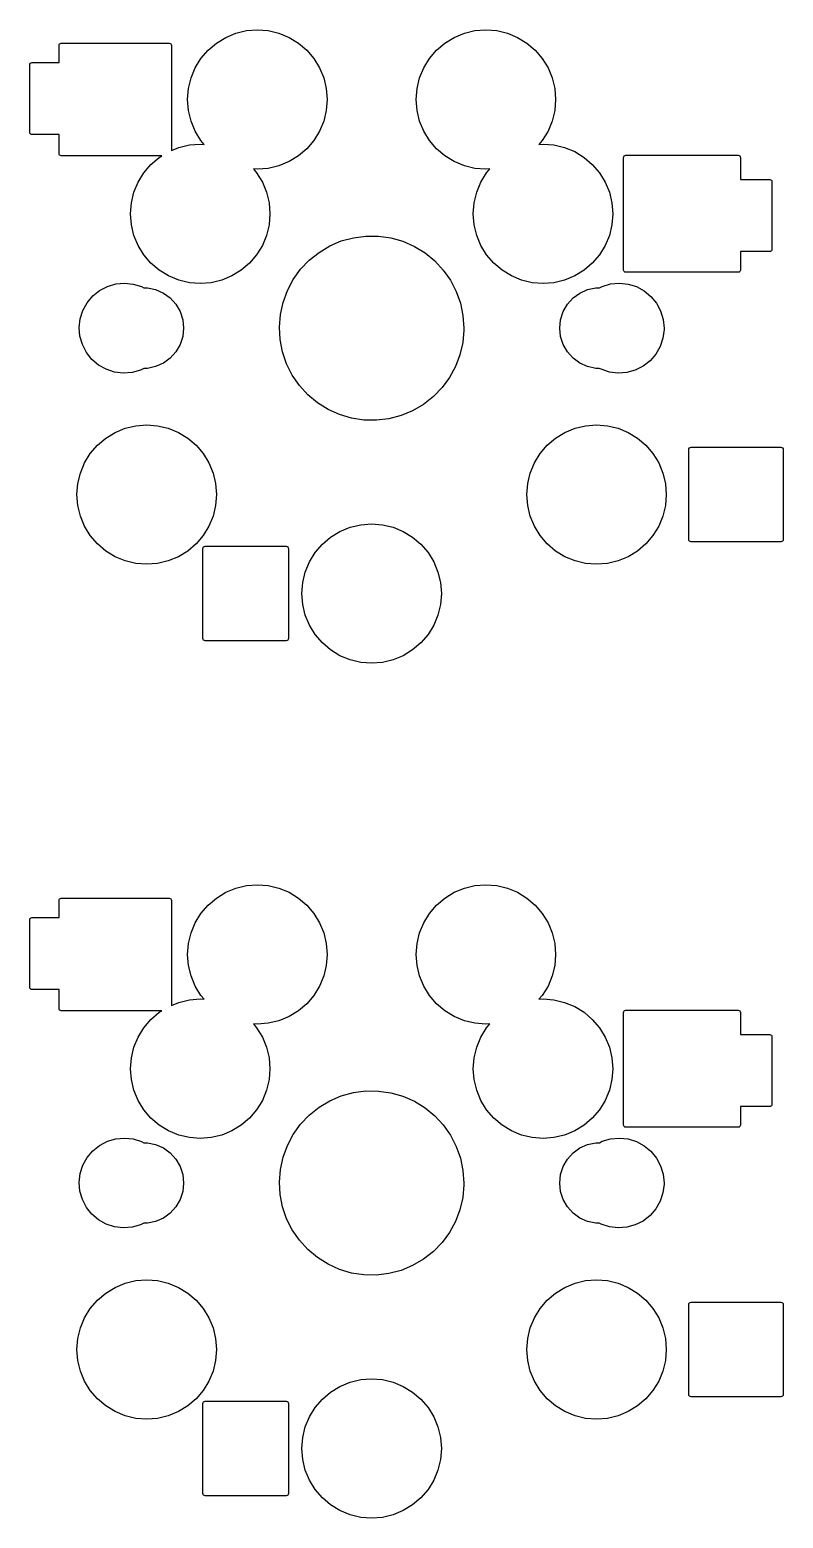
# Model space of a CAD drawing. Extents: x -8 to 140, y -39 to 78.
# Drawn here: x 68.4 to 85.15, y 37.55 to 70.63 of the extents above; entities that cross this region are included whole.
import ezdxf

# ---------------------------------------------------------------- set-up
doc = ezdxf.new("R2010")
doc.units = 0
doc.layers.add('BLACK', color=7, linetype='CONTINUOUS')

msp = doc.modelspace()

# ---------------------------------------------------------------- linework, layer by layer
at = {"layer": 'BLACK', "linetype": 'CONTINUOUS'}
for p, q in [((72.5489, 70.334), (72.7563, 70.4611)), ((72.7563, 70.4611), (72.981, 70.5541)), ((72.981, 70.5541), (73.2175, 70.6109)), ((73.2175, 70.6109), (73.46, 70.63)), ((73.46, 70.63), (73.7025, 70.6109)), ((73.7025, 70.6109), (73.939, 70.5541)), ((73.939, 70.5541), (74.1637, 70.4611)), ((74.1637, 70.4611), (74.3711, 70.334)), ((77.6289, 70.334), (77.8363, 70.4611)), ((77.8363, 70.4611), (78.061, 70.5541)), ((78.061, 70.5541), (78.2975, 70.6109)), ((78.2975, 70.6109), (78.54, 70.63)), ((78.54, 70.63), (78.7825, 70.6109)), ((78.7825, 70.6109), (79.019, 70.5541)), ((79.019, 70.5541), (79.2437, 70.4611)), ((79.2437, 70.4611), (79.4511, 70.334)), ((69.05, 70.28), (69.0538, 70.2991)), ((69.05, 69.9), (69.05, 70.28)), ((69.0538, 70.2991), (69.0646, 70.3154)), ((69.0646, 70.3154), (69.0809, 70.3262)), ((69.0809, 70.3262), (69.1, 70.33)), ((69.1, 70.33), (71.5, 70.33)), ((71.5, 70.33), (71.5191, 70.3262)), ((71.5191, 70.3262), (71.5354, 70.3154)), ((71.5354, 70.3154), (71.5462, 70.2991)), ((71.5462, 70.2991), (71.55, 70.28)), ((71.55, 70.28), (71.55, 67.9474)), ((72.206, 69.9911), (72.364, 70.176)), ((72.364, 70.176), (72.5489, 70.334)), ((74.3711, 70.334), (74.556, 70.176)), ((74.556, 70.176), (74.714, 69.9911)), ((77.286, 69.9911), (77.444, 70.176)), ((77.444, 70.176), (77.6289, 70.334)), ((79.4511, 70.334), (79.636, 70.176)), ((79.636, 70.176), (79.794, 69.9911)), ((68.4, 69.85), (68.4038, 69.8691)), ((68.4, 68.35), (68.4, 69.85)), ((68.4038, 69.8691), (68.4146, 69.8854)), ((68.4146, 69.8854), (68.4309, 69.8962)), ((68.4309, 69.8962), (68.45, 69.9)), ((68.45, 69.9), (69.05, 69.9)), ((72.0789, 69.7837), (72.206, 69.9911)), ((74.714, 69.9911), (74.8411, 69.7837)), ((77.1589, 69.7837), (77.286, 69.9911)), ((79.794, 69.9911), (79.9211, 69.7837)), ((71.9291, 69.3225), (71.9859, 69.559)), ((71.9859, 69.559), (72.0789, 69.7837)), ((74.8411, 69.7837), (74.9341, 69.559)), ((74.9341, 69.559), (74.9909, 69.3225)), ((77.0091, 69.3225), (77.0659, 69.559)), ((77.0659, 69.559), (77.1589, 69.7837)), ((79.9211, 69.7837), (80.0141, 69.559)), ((80.0141, 69.559), (80.0709, 69.3225)), ((71.91, 69.08), (71.9291, 69.3225)), ((74.9909, 69.3225), (75.01, 69.08)), ((76.99, 69.08), (77.0091, 69.3225)), ((80.0709, 69.3225), (80.09, 69.08)), ((71.9291, 68.8375), (71.91, 69.08)), ((71.9859, 68.601), (71.9291, 68.8375)), ((74.9909, 68.8375), (74.9341, 68.601)), ((75.01, 69.08), (74.9909, 68.8375)), ((77.0091, 68.8375), (76.99, 69.08)), ((77.0659, 68.601), (77.0091, 68.8375)), ((80.0709, 68.8375), (80.0141, 68.601)), ((80.09, 69.08), (80.0709, 68.8375)), ((72.0789, 68.3763), (71.9859, 68.601)), ((74.9341, 68.601), (74.8411, 68.3763)), ((77.1589, 68.3763), (77.0659, 68.601)), ((80.0141, 68.601), (79.9211, 68.3763)), ((68.4038, 68.3309), (68.4, 68.35)), ((68.4146, 68.3146), (68.4038, 68.3309)), ((68.4309, 68.3038), (68.4146, 68.3146)), ((68.45, 68.3), (68.4309, 68.3038)), ((69.05, 68.3), (68.45, 68.3)), ((69.05, 67.88), (69.05, 68.3)), ((72.206, 68.1689), (72.0789, 68.3763)), ((72.2794, 68.083), (72.206, 68.1689)), ((74.714, 68.1689), (74.556, 67.984)), ((74.8411, 68.3763), (74.714, 68.1689)), ((77.286, 68.1689), (77.1589, 68.3763)), ((77.444, 67.984), (77.286, 68.1689)), ((79.794, 68.1689), (79.7205, 68.083)), ((79.9211, 68.3763), (79.794, 68.1689)), ((69.0538, 67.8609), (69.05, 67.88)), ((69.0646, 67.8446), (69.0538, 67.8609)), ((69.0809, 67.8338), (69.0646, 67.8446)), ((69.1, 67.83), (69.0809, 67.8338)), ((71.3377, 67.83), (69.1, 67.83)), ((71.2789, 67.794), (71.3377, 67.83)), ((71.55, 67.9474), (71.711, 68.0141)), ((71.711, 68.0141), (71.9475, 68.0709)), ((71.9475, 68.0709), (72.19, 68.09)), ((72.19, 68.09), (72.2794, 68.083)), ((74.3711, 67.826), (74.1637, 67.6989)), ((74.556, 67.984), (74.3711, 67.826)), ((77.6289, 67.826), (77.444, 67.984)), ((77.8363, 67.6989), (77.6289, 67.826)), ((79.7205, 68.083), (79.81, 68.09)), ((79.81, 68.09), (80.0525, 68.0709)), ((80.0525, 68.0709), (80.289, 68.0141)), ((80.289, 68.0141), (80.5137, 67.9211)), ((80.5137, 67.9211), (80.7211, 67.794)), ((81.6038, 67.8091), (81.6146, 67.8254)), ((81.6146, 67.8254), (81.6309, 67.8362)), ((81.6309, 67.8362), (81.65, 67.84)), ((81.65, 67.84), (84.15, 67.84)), ((84.15, 67.84), (84.1691, 67.8362)), ((84.1691, 67.8362), (84.1854, 67.8254)), ((84.1854, 67.8254), (84.1962, 67.8091)), ((70.936, 67.4511), (71.094, 67.636)), ((71.094, 67.636), (71.2789, 67.794)), ((73.46, 67.53), (73.3705, 67.537)), ((73.3705, 67.537), (73.444, 67.4511)), ((73.7025, 67.5491), (73.46, 67.53)), ((73.939, 67.6059), (73.7025, 67.5491)), ((74.1637, 67.6989), (73.939, 67.6059)), ((78.061, 67.6059), (77.8363, 67.6989)), ((78.2975, 67.5491), (78.061, 67.6059)), ((78.54, 67.53), (78.2975, 67.5491)), ((78.6295, 67.537), (78.54, 67.53)), ((78.556, 67.4511), (78.6295, 67.537)), ((80.7211, 67.794), (80.906, 67.636)), ((80.906, 67.636), (81.064, 67.4511)), ((81.6, 67.79), (81.6038, 67.8091)), ((81.6, 65.29), (81.6, 67.79)), ((84.1962, 67.8091), (84.2, 67.79)), ((84.2, 67.79), (84.2, 67.3)), ((70.7159, 67.019), (70.8089, 67.2437)), ((70.8089, 67.2437), (70.936, 67.4511)), ((73.444, 67.4511), (73.5711, 67.2437)), ((73.5711, 67.2437), (73.6641, 67.019)), ((78.3359, 67.019), (78.4289, 67.2437)), ((78.4289, 67.2437), (78.556, 67.4511)), ((81.064, 67.4511), (81.1911, 67.2437)), ((81.1911, 67.2437), (81.2841, 67.019)), ((84.2, 67.3), (84.85, 67.3)), ((84.85, 67.3), (84.8691, 67.2962)), ((84.8691, 67.2962), (84.8854, 67.2854)), ((84.8854, 67.2854), (84.8962, 67.2691)), ((84.8962, 67.2691), (84.9, 67.25)), ((84.9, 67.25), (84.9, 65.75)), ((70.6591, 66.7825), (70.7159, 67.019)), ((73.6641, 67.019), (73.7209, 66.7825)), ((78.2791, 66.7825), (78.3359, 67.019)), ((81.2841, 67.019), (81.3409, 66.7825)), ((70.64, 66.54), (70.6591, 66.7825)), ((70.6591, 66.2975), (70.64, 66.54)), ((73.7209, 66.7825), (73.74, 66.54)), ((73.74, 66.54), (73.7209, 66.2975)), ((78.26, 66.54), (78.2791, 66.7825)), ((78.2791, 66.2975), (78.26, 66.54)), ((81.3409, 66.7825), (81.36, 66.54)), ((81.36, 66.54), (81.3409, 66.2975)), ((70.7159, 66.061), (70.6591, 66.2975)), ((73.7209, 66.2975), (73.6641, 66.061)), ((78.3359, 66.061), (78.2791, 66.2975)), ((81.3409, 66.2975), (81.2841, 66.061)), ((70.8089, 65.8363), (70.7159, 66.061)), ((70.936, 65.6289), (70.8089, 65.8363)), ((73.5711, 65.8363), (73.444, 65.6289)), ((73.6641, 66.061), (73.5711, 65.8363)), ((75.0693, 65.8266), (75.3258, 65.936)), ((75.3258, 65.936), (75.5948, 66.0096)), ((75.5948, 66.0096), (75.8713, 66.046)), ((75.8713, 66.046), (76.1501, 66.0445)), ((76.1501, 66.0445), (76.4262, 66.0052)), ((76.4262, 66.0052), (76.6944, 65.9288)), ((76.6944, 65.9288), (76.9498, 65.8167)), ((78.4289, 65.8363), (78.3359, 66.061)), ((78.556, 65.6289), (78.4289, 65.8363)), ((81.1911, 65.8363), (81.064, 65.6289)), ((81.2841, 66.061), (81.1911, 65.8363)), ((71.094, 65.444), (70.936, 65.6289)), ((73.444, 65.6289), (73.286, 65.444)), ((74.4204, 65.3067), (74.6124, 65.509)), ((74.6124, 65.509), (74.83, 65.6834)), ((74.83, 65.6834), (75.0693, 65.8266)), ((76.9498, 65.8167), (77.1875, 65.671)), ((77.1875, 65.671), (77.4033, 65.4944)), ((78.714, 65.444), (78.556, 65.6289)), ((81.064, 65.6289), (80.906, 65.444)), ((84.85, 65.7), (84.2, 65.7)), ((84.2, 65.7), (84.2, 65.29)), ((84.8691, 65.7038), (84.85, 65.7)), ((84.8854, 65.7146), (84.8691, 65.7038)), ((84.8962, 65.7309), (84.8854, 65.7146)), ((84.9, 65.75), (84.8962, 65.7309)), ((71.2789, 65.286), (71.094, 65.444)), ((71.4863, 65.1589), (71.2789, 65.286)), ((73.1011, 65.286), (72.8937, 65.1589)), ((73.286, 65.444), (73.1011, 65.286)), ((74.2577, 65.0803), (74.4204, 65.3067)), ((77.4033, 65.4944), (77.5931, 65.2901)), ((77.5931, 65.2901), (77.7535, 65.062)), ((78.8989, 65.286), (78.714, 65.444)), ((79.1063, 65.1589), (78.8989, 65.286)), ((80.7211, 65.286), (80.5137, 65.1589)), ((80.906, 65.444), (80.7211, 65.286)), ((81.6038, 65.2709), (81.6, 65.29)), ((81.6146, 65.2546), (81.6038, 65.2709)), ((81.6309, 65.2438), (81.6146, 65.2546)), ((81.65, 65.24), (81.6309, 65.2438)), ((84.15, 65.24), (81.65, 65.24)), ((84.1691, 65.2438), (84.15, 65.24)), ((84.1854, 65.2546), (84.1691, 65.2438)), ((84.1962, 65.2709), (84.1854, 65.2546)), ((84.2, 65.29), (84.1962, 65.2709)), ((69.8003, 64.7145), (69.9524, 64.8368)), ((69.9524, 64.8368), (70.1254, 64.9272)), ((70.1254, 64.9272), (70.3126, 64.9823)), ((70.3126, 64.9823), (70.507, 65)), ((70.507, 65), (70.7011, 64.9796)), ((70.7011, 64.9796), (70.8875, 64.9219)), ((70.8875, 64.9219), (70.9371, 64.8951)), ((70.9371, 64.8951), (71.0141, 64.8951)), ((71.0141, 64.8951), (71.1981, 64.856)), ((71.1981, 64.856), (71.37, 64.7794)), ((71.711, 65.0659), (71.4863, 65.1589)), ((71.9475, 65.0091), (71.711, 65.0659)), ((72.19, 64.99), (71.9475, 65.0091)), ((72.4325, 65.0091), (72.19, 64.99)), ((72.669, 65.0659), (72.4325, 65.0091)), ((72.8937, 65.1589), (72.669, 65.0659)), ((74.1272, 64.8338), (74.2577, 65.0803)), ((77.7535, 65.062), (77.8814, 64.8142)), ((79.331, 65.0659), (79.1063, 65.1589)), ((79.5675, 65.0091), (79.331, 65.0659)), ((79.81, 64.99), (79.5675, 65.0091)), ((80.0525, 65.0091), (79.81, 64.99)), ((80.289, 65.0659), (80.0525, 65.0091)), ((80.5137, 65.1589), (80.289, 65.0659)), ((80.63, 64.7794), (80.8019, 64.856)), ((80.8019, 64.856), (80.9859, 64.8951)), ((80.9859, 64.8951), (81.064, 64.8951)), ((81.064, 64.8951), (81.1254, 64.9272)), ((81.1254, 64.9272), (81.3126, 64.9823)), ((81.3126, 64.9823), (81.507, 65)), ((81.507, 65), (81.7011, 64.9796)), ((81.7011, 64.9796), (81.8875, 64.9219)), ((81.8875, 64.9219), (82.0592, 64.829)), ((69.5809, 64.3939), (69.6749, 64.565)), ((69.6749, 64.565), (69.8003, 64.7145)), ((71.37, 64.7794), (71.5222, 64.6688)), ((71.5222, 64.6688), (71.6481, 64.529)), ((71.6481, 64.529), (71.7422, 64.3661)), ((73.972, 64.2995), (74.0314, 64.5719)), ((74.0314, 64.5719), (74.1272, 64.8338)), ((77.8814, 64.8142), (77.9745, 64.5513)), ((77.9745, 64.5513), (78.031, 64.2782)), ((80.2578, 64.3661), (80.3519, 64.529)), ((80.3519, 64.529), (80.4778, 64.6688)), ((80.4778, 64.6688), (80.63, 64.7794)), ((82.0592, 64.829), (82.2096, 64.7046)), ((82.2096, 64.7046), (82.3329, 64.5534)), ((82.3329, 64.5534), (82.4245, 64.3811)), ((69.5001, 64.014), (69.5219, 64.2079)), ((69.5219, 64.2079), (69.5809, 64.3939)), ((71.7422, 64.3661), (71.8003, 64.1871)), ((71.8003, 64.1871), (71.82, 64)), ((73.9501, 64.0215), (73.972, 64.2995)), ((78.031, 64.2782), (78.05, 64)), ((80.18, 64), (80.1997, 64.1871)), ((80.1997, 64.1871), (80.2578, 64.3661)), ((82.4245, 64.3811), (82.481, 64.1942)), ((82.481, 64.1942), (82.5, 64)), ((69.5164, 63.8195), (69.5001, 64.014)), ((71.82, 64), (71.8003, 63.8129)), ((73.9662, 63.7431), (73.9501, 64.0215)), ((78.0495, 63.9571), (78.0248, 63.6793)), ((78.05, 64), (78.0495, 63.9571)), ((80.1997, 63.8129), (80.18, 64)), ((82.4996, 63.9721), (82.4751, 63.7785)), ((82.5, 64), (82.4996, 63.9721)), ((69.5702, 63.6319), (69.5164, 63.8195)), ((69.6594, 63.4583), (69.5702, 63.6319)), ((71.7422, 63.6339), (71.6481, 63.471)), ((71.8003, 63.8129), (71.7422, 63.6339)), ((74.0199, 63.4694), (73.9662, 63.7431)), ((78.0248, 63.6793), (77.9625, 63.4075)), ((80.2578, 63.6339), (80.1997, 63.8129)), ((80.3519, 63.471), (80.2578, 63.6339)), ((82.4135, 63.5933), (82.3171, 63.4236)), ((82.4751, 63.7785), (82.4135, 63.5933)), ((69.7807, 63.3053), (69.6594, 63.4583)), ((69.9293, 63.1789), (69.7807, 63.3053)), ((71.37, 63.2206), (71.1981, 63.144)), ((71.5222, 63.3312), (71.37, 63.2206)), ((71.6481, 63.471), (71.5222, 63.3312)), ((74.1102, 63.2056), (74.0199, 63.4694)), ((74.2355, 62.9565), (74.1102, 63.2056)), ((77.9625, 63.4075), (77.8639, 63.1466)), ((80.4778, 63.3312), (80.3519, 63.471)), ((80.63, 63.2206), (80.4778, 63.3312)), ((80.8019, 63.144), (80.63, 63.2206)), ((82.1896, 63.2758), (82.0358, 63.1557)), ((82.3171, 63.4236), (82.1896, 63.2758)), ((70.0997, 63.0836), (69.9293, 63.1789)), ((70.2853, 63.0233), (70.0997, 63.0836)), ((70.4791, 63.0002), (70.2853, 63.0233)), ((70.6736, 63.0152), (70.4791, 63.0002)), ((70.8616, 63.0677), (70.6736, 63.0152)), ((70.9354, 63.1049), (70.8616, 63.0677)), ((71.0141, 63.1049), (70.9354, 63.1049)), ((71.1981, 63.144), (71.0141, 63.1049)), ((74.3934, 62.7266), (74.2355, 62.9565)), ((77.7309, 62.9016), (77.5658, 62.6768)), ((77.8639, 63.1466), (77.7309, 62.9016)), ((80.9859, 63.1049), (80.8019, 63.144)), ((81.0616, 63.1049), (80.9859, 63.1049)), ((81.0997, 63.0836), (81.0616, 63.1049)), ((81.2853, 63.0233), (81.0997, 63.0836)), ((81.4791, 63.0002), (81.2853, 63.0233)), ((81.6736, 63.0152), (81.4791, 63.0002)), ((81.8616, 63.0677), (81.6736, 63.0152)), ((82.0358, 63.1557), (81.8616, 63.0677)), ((74.5811, 62.5204), (74.3934, 62.7266)), ((77.5658, 62.6768), (77.3717, 62.4766)), ((74.795, 62.3415), (74.5811, 62.5204)), ((75.0313, 62.1933), (74.795, 62.3415)), ((75.2854, 62.0786), (75.0313, 62.1933)), ((77.1523, 62.3045), (76.9115, 62.1638)), ((77.3717, 62.4766), (77.1523, 62.3045)), ((75.5528, 61.9994), (75.2854, 62.0786)), ((75.8285, 61.9572), (75.5528, 61.9994)), ((76.1073, 61.9528), (75.8285, 61.9572)), ((76.3841, 61.9863), (76.1073, 61.9528)), ((76.6539, 62.0571), (76.3841, 61.9863)), ((76.9115, 62.1638), (76.6539, 62.0571)), ((69.904, 61.396), (70.0889, 61.554)), ((70.0889, 61.554), (70.2963, 61.6811)), ((70.2963, 61.6811), (70.521, 61.7741)), ((70.521, 61.7741), (70.7575, 61.8309)), ((70.7575, 61.8309), (71, 61.85)), ((71, 61.85), (71.2425, 61.8309)), ((71.2425, 61.8309), (71.479, 61.7741)), ((71.479, 61.7741), (71.7037, 61.6811)), ((71.7037, 61.6811), (71.9111, 61.554)), ((71.9111, 61.554), (72.096, 61.396)), ((79.904, 61.396), (80.0889, 61.554)), ((80.0889, 61.554), (80.2963, 61.6811)), ((80.2963, 61.6811), (80.521, 61.7741)), ((80.521, 61.7741), (80.7575, 61.8309)), ((80.7575, 61.8309), (81, 61.85)), ((81, 61.85), (81.2425, 61.8309)), ((81.2425, 61.8309), (81.479, 61.7741)), ((81.479, 61.7741), (81.7037, 61.6811)), ((81.7037, 61.6811), (81.9111, 61.554)), ((81.9111, 61.554), (82.096, 61.396)), ((69.6189, 61.0037), (69.746, 61.2111)), ((69.746, 61.2111), (69.904, 61.396)), ((72.096, 61.396), (72.254, 61.2111)), ((72.254, 61.2111), (72.3811, 61.0037)), ((79.6189, 61.0037), (79.746, 61.2111)), ((79.746, 61.2111), (79.904, 61.396)), ((82.096, 61.396), (82.254, 61.2111)), ((82.254, 61.2111), (82.3811, 61.0037)), ((83.05, 61.3), (83.0538, 61.3191)), ((83.05, 59.3), (83.05, 61.3)), ((83.0538, 61.3191), (83.0646, 61.3354)), ((83.0646, 61.3354), (83.0809, 61.3462)), ((83.0809, 61.3462), (83.1, 61.35)), ((83.1, 61.35), (85.1, 61.35)), ((85.1, 61.35), (85.1191, 61.3462)), ((85.1191, 61.3462), (85.1354, 61.3354)), ((85.1354, 61.3354), (85.1462, 61.3191)), ((85.1462, 61.3191), (85.15, 61.3)), ((85.15, 61.3), (85.15, 59.3)), ((69.5259, 60.779), (69.6189, 61.0037)), ((72.3811, 61.0037), (72.4741, 60.779)), ((79.5259, 60.779), (79.6189, 61.0037)), ((82.3811, 61.0037), (82.4741, 60.779)), ((69.45, 60.3), (69.4691, 60.5425)), ((69.4691, 60.5425), (69.5259, 60.779)), ((72.4741, 60.779), (72.5309, 60.5425)), ((72.5309, 60.5425), (72.55, 60.3)), ((79.45, 60.3), (79.4691, 60.5425)), ((79.4691, 60.5425), (79.5259, 60.779)), ((82.4741, 60.779), (82.5309, 60.5425)), ((82.5309, 60.5425), (82.55, 60.3)), ((69.4691, 60.0575), (69.45, 60.3)), ((72.55, 60.3), (72.5309, 60.0575)), ((79.4691, 60.0575), (79.45, 60.3)), ((82.55, 60.3), (82.5309, 60.0575)), ((69.5259, 59.821), (69.4691, 60.0575)), ((72.5309, 60.0575), (72.4741, 59.821)), ((79.5259, 59.821), (79.4691, 60.0575)), ((82.5309, 60.0575), (82.4741, 59.821)), ((69.6189, 59.5963), (69.5259, 59.821)), ((69.746, 59.3889), (69.6189, 59.5963)), ((72.3811, 59.5963), (72.254, 59.3889)), ((72.4741, 59.821), (72.3811, 59.5963)), ((75.2963, 59.4811), (75.521, 59.5741)), ((75.521, 59.5741), (75.7575, 59.6309)), ((75.7575, 59.6309), (76, 59.65)), ((76, 59.65), (76.2425, 59.6309)), ((76.2425, 59.6309), (76.479, 59.5741)), ((76.479, 59.5741), (76.7037, 59.4811)), ((79.6189, 59.5963), (79.5259, 59.821)), ((79.746, 59.3889), (79.6189, 59.5963)), ((82.3811, 59.5963), (82.254, 59.3889)), ((82.4741, 59.821), (82.3811, 59.5963)), ((69.904, 59.204), (69.746, 59.3889)), ((72.254, 59.3889), (72.096, 59.204)), ((74.904, 59.196), (75.0889, 59.354)), ((75.0889, 59.354), (75.2963, 59.4811)), ((76.7037, 59.4811), (76.9111, 59.354)), ((76.9111, 59.354), (77.096, 59.196)), ((79.904, 59.204), (79.746, 59.3889)), ((82.254, 59.3889), (82.096, 59.204)), ((83.0538, 59.2809), (83.05, 59.3)), ((83.0646, 59.2646), (83.0538, 59.2809)), ((83.0809, 59.2538), (83.0646, 59.2646)), ((83.1, 59.25), (83.0809, 59.2538)), ((85.1, 59.25), (83.1, 59.25)), ((85.1191, 59.2538), (85.1, 59.25)), ((85.1354, 59.2646), (85.1191, 59.2538)), ((85.1462, 59.2809), (85.1354, 59.2646)), ((85.15, 59.3), (85.1462, 59.2809)), ((70.0889, 59.046), (69.904, 59.204)), ((70.2963, 58.9189), (70.0889, 59.046)), ((70.521, 58.8259), (70.2963, 58.9189)), ((71.7037, 58.9189), (71.479, 58.8259)), ((71.9111, 59.046), (71.7037, 58.9189)), ((72.096, 59.204), (71.9111, 59.046)), ((72.25, 59.1), (72.2538, 59.1191)), ((72.25, 57.1), (72.25, 59.1)), ((72.2538, 59.1191), (72.2646, 59.1354)), ((72.2646, 59.1354), (72.2809, 59.1462)), ((72.2809, 59.1462), (72.3, 59.15)), ((72.3, 59.15), (74.1, 59.15)), ((74.1, 59.15), (74.1191, 59.1462)), ((74.1191, 59.1462), (74.1354, 59.1354)), ((74.1354, 59.1354), (74.1462, 59.1191)), ((74.1462, 59.1191), (74.15, 59.1)), ((74.15, 59.1), (74.15, 57.1)), ((74.6189, 58.8037), (74.746, 59.0111)), ((74.746, 59.0111), (74.904, 59.196)), ((77.096, 59.196), (77.254, 59.0111)), ((77.254, 59.0111), (77.3811, 58.8037)), ((80.0889, 59.046), (79.904, 59.204)), ((80.2963, 58.9189), (80.0889, 59.046)), ((80.521, 58.8259), (80.2963, 58.9189)), ((81.7037, 58.9189), (81.479, 58.8259)), ((81.9111, 59.046), (81.7037, 58.9189)), ((82.096, 59.204), (81.9111, 59.046)), ((70.7575, 58.7691), (70.521, 58.8259)), ((71, 58.75), (70.7575, 58.7691)), ((71.2425, 58.7691), (71, 58.75)), ((71.479, 58.8259), (71.2425, 58.7691)), ((74.4691, 58.3425), (74.5259, 58.579)), ((74.5259, 58.579), (74.6189, 58.8037)), ((77.3811, 58.8037), (77.4741, 58.579)), ((77.4741, 58.579), (77.5309, 58.3425)), ((80.7575, 58.7691), (80.521, 58.8259)), ((81, 58.75), (80.7575, 58.7691)), ((81.2425, 58.7691), (81, 58.75)), ((81.479, 58.8259), (81.2425, 58.7691)), ((74.45, 58.1), (74.4691, 58.3425)), ((77.5309, 58.3425), (77.55, 58.1)), ((74.4691, 57.8575), (74.45, 58.1)), ((77.55, 58.1), (77.5309, 57.8575)), ((74.5259, 57.621), (74.4691, 57.8575)), ((74.6189, 57.3963), (74.5259, 57.621)), ((77.4741, 57.621), (77.3811, 57.3963)), ((77.5309, 57.8575), (77.4741, 57.621)), ((74.746, 57.1889), (74.6189, 57.3963)), ((77.3811, 57.3963), (77.254, 57.1889)), ((72.2538, 57.0809), (72.25, 57.1)), ((72.2646, 57.0646), (72.2538, 57.0809)), ((72.2809, 57.0538), (72.2646, 57.0646)), ((72.3, 57.05), (72.2809, 57.0538)), ((74.1, 57.05), (72.3, 57.05)), ((74.1191, 57.0538), (74.1, 57.05)), ((74.1354, 57.0646), (74.1191, 57.0538)), ((74.1462, 57.0809), (74.1354, 57.0646)), ((74.15, 57.1), (74.1462, 57.0809)), ((74.904, 57.004), (74.746, 57.1889)), ((75.0889, 56.846), (74.904, 57.004)), ((77.096, 57.004), (76.9111, 56.846)), ((77.254, 57.1889), (77.096, 57.004)), ((75.2963, 56.7189), (75.0889, 56.846)), ((75.521, 56.6259), (75.2963, 56.7189)), ((75.7575, 56.5691), (75.521, 56.6259)), ((76, 56.55), (75.7575, 56.5691)), ((76.2425, 56.5691), (76, 56.55)), ((76.479, 56.6259), (76.2425, 56.5691)), ((76.7037, 56.7189), (76.479, 56.6259)), ((76.9111, 56.846), (76.7037, 56.7189)), ((72.981, 51.5541), (73.2175, 51.6109)), ((73.2175, 51.6109), (73.46, 51.63)), ((73.46, 51.63), (73.7025, 51.6109)), ((73.7025, 51.6109), (73.939, 51.5541)), ((78.061, 51.5541), (78.2975, 51.6109)), ((78.2975, 51.6109), (78.54, 51.63)), ((78.54, 51.63), (78.7825, 51.6109)), ((78.7825, 51.6109), (79.019, 51.5541)), ((69.05, 51.28), (69.0538, 51.2991)), ((69.05, 50.9), (69.05, 51.28)), ((69.0538, 51.2991), (69.0646, 51.3154)), ((69.0646, 51.3154), (69.0809, 51.3262)), ((69.0809, 51.3262), (69.1, 51.33)), ((69.1, 51.33), (71.5, 51.33)), ((71.5, 51.33), (71.5191, 51.3262)), ((71.5191, 51.3262), (71.5354, 51.3154)), ((71.5354, 51.3154), (71.5462, 51.2991)), ((71.5462, 51.2991), (71.55, 51.28)), ((71.55, 51.28), (71.55, 48.9474)), ((72.364, 51.176), (72.5489, 51.334)), ((72.5489, 51.334), (72.7563, 51.4611)), ((72.7563, 51.4611), (72.981, 51.5541)), ((73.939, 51.5541), (74.1637, 51.4611)), ((74.1637, 51.4611), (74.3711, 51.334)), ((74.3711, 51.334), (74.556, 51.176)), ((77.444, 51.176), (77.6289, 51.334)), ((77.6289, 51.334), (77.8363, 51.4611)), ((77.8363, 51.4611), (78.061, 51.5541)), ((79.019, 51.5541), (79.2437, 51.4611)), ((79.2437, 51.4611), (79.4511, 51.334)), ((79.4511, 51.334), (79.636, 51.176)), ((72.0789, 50.7837), (72.206, 50.9911)), ((72.206, 50.9911), (72.364, 51.176)), ((74.556, 51.176), (74.714, 50.9911)), ((74.714, 50.9911), (74.8411, 50.7837)), ((77.1589, 50.7837), (77.286, 50.9911)), ((77.286, 50.9911), (77.444, 51.176)), ((79.636, 51.176), (79.794, 50.9911)), ((79.794, 50.9911), (79.9211, 50.7837)), ((68.4, 50.85), (68.4038, 50.8691)), ((68.4, 49.35), (68.4, 50.85)), ((68.4038, 50.8691), (68.4146, 50.8854)), ((68.4146, 50.8854), (68.4309, 50.8962)), ((68.4309, 50.8962), (68.45, 50.9)), ((68.45, 50.9), (69.05, 50.9)), ((71.9859, 50.559), (72.0789, 50.7837)), ((74.8411, 50.7837), (74.9341, 50.559)), ((77.0659, 50.559), (77.1589, 50.7837)), ((79.9211, 50.7837), (80.0141, 50.559)), ((71.91, 50.08), (71.9291, 50.3225)), ((71.9291, 50.3225), (71.9859, 50.559)), ((74.9341, 50.559), (74.9909, 50.3225)), ((74.9909, 50.3225), (75.01, 50.08)), ((76.99, 50.08), (77.0091, 50.3225)), ((77.0091, 50.3225), (77.0659, 50.559)), ((80.0141, 50.559), (80.0709, 50.3225)), ((80.0709, 50.3225), (80.09, 50.08)), ((71.9291, 49.8375), (71.91, 50.08)), ((75.01, 50.08), (74.9909, 49.8375)), ((77.0091, 49.8375), (76.99, 50.08)), ((80.09, 50.08), (80.0709, 49.8375)), ((71.9859, 49.601), (71.9291, 49.8375)), ((74.9909, 49.8375), (74.9341, 49.601)), ((77.0659, 49.601), (77.0091, 49.8375)), ((80.0709, 49.8375), (80.0141, 49.601)), ((68.4038, 49.3309), (68.4, 49.35)), ((68.4146, 49.3146), (68.4038, 49.3309)), ((68.4309, 49.3038), (68.4146, 49.3146)), ((68.45, 49.3), (68.4309, 49.3038)), ((69.05, 49.3), (68.45, 49.3)), ((69.05, 48.88), (69.05, 49.3)), ((72.0789, 49.3763), (71.9859, 49.601)), ((72.206, 49.1689), (72.0789, 49.3763)), ((74.8411, 49.3763), (74.714, 49.1689)), ((74.9341, 49.601), (74.8411, 49.3763)), ((77.1589, 49.3763), (77.0659, 49.601)), ((77.286, 49.1689), (77.1589, 49.3763)), ((79.9211, 49.3763), (79.794, 49.1689)), ((80.0141, 49.601), (79.9211, 49.3763)), ((71.55, 48.9474), (71.711, 49.0141)), ((71.711, 49.0141), (71.9475, 49.0709)), ((71.9475, 49.0709), (72.19, 49.09)), ((72.19, 49.09), (72.2794, 49.083)), ((72.2794, 49.083), (72.206, 49.1689)), ((74.556, 48.984), (74.3711, 48.826)), ((74.714, 49.1689), (74.556, 48.984)), ((77.444, 48.984), (77.286, 49.1689)), ((77.6289, 48.826), (77.444, 48.984)), ((79.794, 49.1689), (79.7205, 49.083)), ((79.7205, 49.083), (79.81, 49.09)), ((79.81, 49.09), (80.0525, 49.0709)), ((80.0525, 49.0709), (80.289, 49.0141)), ((80.289, 49.0141), (80.5137, 48.9211)), ((69.0538, 48.8609), (69.05, 48.88)), ((69.0646, 48.8446), (69.0538, 48.8609)), ((69.0809, 48.8338), (69.0646, 48.8446)), ((69.1, 48.83), (69.0809, 48.8338)), ((71.3377, 48.83), (69.1, 48.83)), ((70.936, 48.4511), (71.094, 48.636)), ((71.094, 48.636), (71.2789, 48.794)), ((71.2789, 48.794), (71.3377, 48.83)), ((74.1637, 48.6989), (73.939, 48.6059)), ((74.3711, 48.826), (74.1637, 48.6989)), ((77.8363, 48.6989), (77.6289, 48.826)), ((78.061, 48.6059), (77.8363, 48.6989)), ((80.5137, 48.9211), (80.7211, 48.794)), ((80.7211, 48.794), (80.906, 48.636)), ((80.906, 48.636), (81.064, 48.4511)), ((81.6, 48.79), (81.6038, 48.8091)), ((81.6, 46.29), (81.6, 48.79)), ((81.6038, 48.8091), (81.6146, 48.8254)), ((81.6146, 48.8254), (81.6309, 48.8362)), ((81.6309, 48.8362), (81.65, 48.84)), ((81.65, 48.84), (84.15, 48.84)), ((84.15, 48.84), (84.1691, 48.8362)), ((84.1691, 48.8362), (84.1854, 48.8254)), ((84.1854, 48.8254), (84.1962, 48.8091)), ((84.1962, 48.8091), (84.2, 48.79)), ((84.2, 48.79), (84.2, 48.3)), ((70.8089, 48.2437), (70.936, 48.4511)), ((73.46, 48.53), (73.3705, 48.537)), ((73.3705, 48.537), (73.444, 48.4511)), ((73.444, 48.4511), (73.5711, 48.2437)), ((73.7025, 48.5491), (73.46, 48.53)), ((73.939, 48.6059), (73.7025, 48.5491)), ((78.2975, 48.5491), (78.061, 48.6059)), ((78.54, 48.53), (78.2975, 48.5491)), ((78.4289, 48.2437), (78.556, 48.4511)), ((78.6295, 48.537), (78.54, 48.53)), ((78.556, 48.4511), (78.6295, 48.537)), ((81.064, 48.4511), (81.1911, 48.2437)), ((84.2, 48.3), (84.85, 48.3)), ((84.85, 48.3), (84.8691, 48.2962)), ((70.6591, 47.7825), (70.7159, 48.019)), ((70.7159, 48.019), (70.8089, 48.2437)), ((73.5711, 48.2437), (73.6641, 48.019)), ((73.6641, 48.019), (73.7209, 47.7825)), ((78.2791, 47.7825), (78.3359, 48.019)), ((78.3359, 48.019), (78.4289, 48.2437)), ((81.1911, 48.2437), (81.2841, 48.019)), ((81.2841, 48.019), (81.3409, 47.7825)), ((84.8691, 48.2962), (84.8854, 48.2854)), ((84.8854, 48.2854), (84.8962, 48.2691)), ((84.8962, 48.2691), (84.9, 48.25)), ((84.9, 48.25), (84.9, 46.75)), ((70.64, 47.54), (70.6591, 47.7825)), ((73.7209, 47.7825), (73.74, 47.54)), ((78.26, 47.54), (78.2791, 47.7825)), ((81.3409, 47.7825), (81.36, 47.54)), ((70.6591, 47.2975), (70.64, 47.54)), ((73.74, 47.54), (73.7209, 47.2975)), ((78.2791, 47.2975), (78.26, 47.54)), ((81.36, 47.54), (81.3409, 47.2975)), ((70.7159, 47.061), (70.6591, 47.2975)), ((70.8089, 46.8363), (70.7159, 47.061)), ((73.6641, 47.061), (73.5711, 46.8363)), ((73.7209, 47.2975), (73.6641, 47.061)), ((75.3258, 46.936), (75.5948, 47.0096)), ((75.5948, 47.0096), (75.8713, 47.046)), ((75.8713, 47.046), (76.1501, 47.0445)), ((76.1501, 47.0445), (76.4262, 47.0052)), ((76.4262, 47.0052), (76.6944, 46.9288)), ((78.3359, 47.061), (78.2791, 47.2975)), ((78.4289, 46.8363), (78.3359, 47.061)), ((81.2841, 47.061), (81.1911, 46.8363)), ((81.3409, 47.2975), (81.2841, 47.061)), ((70.936, 46.6289), (70.8089, 46.8363)), ((73.5711, 46.8363), (73.444, 46.6289)), ((74.6124, 46.509), (74.83, 46.6834)), ((74.83, 46.6834), (75.0693, 46.8266)), ((75.0693, 46.8266), (75.3258, 46.936)), ((76.6944, 46.9288), (76.9498, 46.8167)), ((76.9498, 46.8167), (77.1875, 46.671)), ((77.1875, 46.671), (77.4033, 46.4944)), ((78.556, 46.6289), (78.4289, 46.8363)), ((81.1911, 46.8363), (81.064, 46.6289)), ((84.85, 46.7), (84.2, 46.7)), ((84.2, 46.7), (84.2, 46.29)), ((84.8691, 46.7038), (84.85, 46.7)), ((84.8854, 46.7146), (84.8691, 46.7038)), ((84.8962, 46.7309), (84.8854, 46.7146)), ((84.9, 46.75), (84.8962, 46.7309)), ((71.094, 46.444), (70.936, 46.6289)), ((71.2789, 46.286), (71.094, 46.444)), ((73.286, 46.444), (73.1011, 46.286)), ((73.444, 46.6289), (73.286, 46.444)), ((74.4204, 46.3067), (74.6124, 46.509)), ((77.4033, 46.4944), (77.5931, 46.2901)), ((78.714, 46.444), (78.556, 46.6289)), ((78.8989, 46.286), (78.714, 46.444)), ((80.906, 46.444), (80.7211, 46.286)), ((81.064, 46.6289), (80.906, 46.444)), ((70.1254, 45.9272), (70.3126, 45.9823)), ((70.3126, 45.9823), (70.507, 46)), ((70.507, 46), (70.7011, 45.9796)), ((71.4863, 46.1589), (71.2789, 46.286)), ((71.711, 46.0659), (71.4863, 46.1589)), ((71.9475, 46.0091), (71.711, 46.0659)), ((72.19, 45.99), (71.9475, 46.0091)), ((72.4325, 46.0091), (72.19, 45.99)), ((72.669, 46.0659), (72.4325, 46.0091)), ((72.8937, 46.1589), (72.669, 46.0659)), ((73.1011, 46.286), (72.8937, 46.1589)), ((74.1272, 45.8338), (74.2577, 46.0803)), ((74.2577, 46.0803), (74.4204, 46.3067)), ((77.5931, 46.2901), (77.7535, 46.062)), ((77.7535, 46.062), (77.8814, 45.8142)), ((79.1063, 46.1589), (78.8989, 46.286)), ((79.331, 46.0659), (79.1063, 46.1589)), ((79.5675, 46.0091), (79.331, 46.0659)), ((79.81, 45.99), (79.5675, 46.0091)), ((80.0525, 46.0091), (79.81, 45.99)), ((80.289, 46.0659), (80.0525, 46.0091)), ((80.5137, 46.1589), (80.289, 46.0659)), ((80.7211, 46.286), (80.5137, 46.1589)), ((81.1254, 45.9272), (81.3126, 45.9823)), ((81.3126, 45.9823), (81.507, 46)), ((81.507, 46), (81.7011, 45.9796)), ((81.6038, 46.2709), (81.6, 46.29)), ((81.6146, 46.2546), (81.6038, 46.2709)), ((81.6309, 46.2438), (81.6146, 46.2546)), ((81.65, 46.24), (81.6309, 46.2438)), ((84.15, 46.24), (81.65, 46.24)), ((84.1691, 46.2438), (84.15, 46.24)), ((84.1854, 46.2546), (84.1691, 46.2438)), ((84.1962, 46.2709), (84.1854, 46.2546)), ((84.2, 46.29), (84.1962, 46.2709)), ((69.6749, 45.565), (69.8003, 45.7145)), ((69.8003, 45.7145), (69.9524, 45.8368)), ((69.9524, 45.8368), (70.1254, 45.9272)), ((70.7011, 45.9796), (70.8875, 45.9219)), ((70.8875, 45.9219), (70.9371, 45.8951)), ((70.9371, 45.8951), (71.0141, 45.8951)), ((71.0141, 45.8951), (71.1981, 45.856)), ((71.1981, 45.856), (71.37, 45.7794)), ((71.37, 45.7794), (71.5222, 45.6688)), ((71.5222, 45.6688), (71.6481, 45.529)), ((74.0314, 45.5719), (74.1272, 45.8338)), ((77.8814, 45.8142), (77.9745, 45.5513)), ((80.3519, 45.529), (80.4778, 45.6688)), ((80.4778, 45.6688), (80.63, 45.7794)), ((80.63, 45.7794), (80.8019, 45.856)), ((80.8019, 45.856), (80.9859, 45.8951)), ((80.9859, 45.8951), (81.064, 45.8951)), ((81.064, 45.8951), (81.1254, 45.9272)), ((81.7011, 45.9796), (81.8875, 45.9219)), ((81.8875, 45.9219), (82.0592, 45.829)), ((82.0592, 45.829), (82.2096, 45.7046)), ((82.2096, 45.7046), (82.3329, 45.5534)), ((69.5219, 45.2079), (69.5809, 45.3939)), ((69.5809, 45.3939), (69.6749, 45.565)), ((71.6481, 45.529), (71.7422, 45.3661)), ((71.7422, 45.3661), (71.8003, 45.1871)), ((73.972, 45.2995), (74.0314, 45.5719)), ((77.9745, 45.5513), (78.031, 45.2782)), ((80.1997, 45.1871), (80.2578, 45.3661)), ((80.2578, 45.3661), (80.3519, 45.529)), ((82.3329, 45.5534), (82.4245, 45.3811)), ((82.4245, 45.3811), (82.481, 45.1942)), ((69.5001, 45.014), (69.5219, 45.2079)), ((69.5164, 44.8195), (69.5001, 45.014)), ((71.8003, 45.1871), (71.82, 45)), ((71.82, 45), (71.8003, 44.8129)), ((73.9501, 45.0215), (73.972, 45.2995)), ((73.9662, 44.7431), (73.9501, 45.0215)), ((78.031, 45.2782), (78.05, 45)), ((78.05, 45), (78.0495, 44.9571)), ((80.18, 45), (80.1997, 45.1871)), ((80.1997, 44.8129), (80.18, 45)), ((82.481, 45.1942), (82.5, 45)), ((82.5, 45), (82.4996, 44.9721)), ((69.5702, 44.6319), (69.5164, 44.8195)), ((71.8003, 44.8129), (71.7422, 44.6339)), ((74.0199, 44.4694), (73.9662, 44.7431)), ((78.0248, 44.6793), (77.9625, 44.4075)), ((78.0495, 44.9571), (78.0248, 44.6793)), ((80.2578, 44.6339), (80.1997, 44.8129)), ((82.4751, 44.7785), (82.4135, 44.5933)), ((82.4996, 44.9721), (82.4751, 44.7785)), ((69.6594, 44.4583), (69.5702, 44.6319)), ((69.7807, 44.3053), (69.6594, 44.4583)), ((71.5222, 44.3312), (71.37, 44.2206)), ((71.6481, 44.471), (71.5222, 44.3312)), ((71.7422, 44.6339), (71.6481, 44.471)), ((74.1102, 44.2056), (74.0199, 44.4694)), ((77.9625, 44.4075), (77.8639, 44.1466)), ((80.3519, 44.471), (80.2578, 44.6339)), ((80.4778, 44.3312), (80.3519, 44.471)), ((80.63, 44.2206), (80.4778, 44.3312)), ((82.3171, 44.4236), (82.1896, 44.2758)), ((82.4135, 44.5933), (82.3171, 44.4236)), ((69.9293, 44.1789), (69.7807, 44.3053)), ((70.0997, 44.0836), (69.9293, 44.1789)), ((70.2853, 44.0233), (70.0997, 44.0836)), ((70.4791, 44.0002), (70.2853, 44.0233)), ((70.6736, 44.0152), (70.4791, 44.0002)), ((70.8616, 44.0677), (70.6736, 44.0152)), ((70.9354, 44.1049), (70.8616, 44.0677)), ((71.0141, 44.1049), (70.9354, 44.1049)), ((71.1981, 44.144), (71.0141, 44.1049)), ((71.37, 44.2206), (71.1981, 44.144)), ((74.2355, 43.9565), (74.1102, 44.2056)), ((77.8639, 44.1466), (77.7309, 43.9016)), ((80.8019, 44.144), (80.63, 44.2206)), ((80.9859, 44.1049), (80.8019, 44.144)), ((81.0616, 44.1049), (80.9859, 44.1049)), ((81.0997, 44.0836), (81.0616, 44.1049)), ((81.2853, 44.0233), (81.0997, 44.0836)), ((81.4791, 44.0002), (81.2853, 44.0233)), ((81.6736, 44.0152), (81.4791, 44.0002)), ((81.8616, 44.0677), (81.6736, 44.0152)), ((82.0358, 44.1557), (81.8616, 44.0677)), ((82.1896, 44.2758), (82.0358, 44.1557)), ((74.3934, 43.7266), (74.2355, 43.9565)), ((74.5811, 43.5204), (74.3934, 43.7266)), ((77.5658, 43.6768), (77.3717, 43.4766)), ((77.7309, 43.9016), (77.5658, 43.6768)), ((74.795, 43.3415), (74.5811, 43.5204)), ((75.0313, 43.1933), (74.795, 43.3415)), ((77.3717, 43.4766), (77.1523, 43.3045)), ((75.2854, 43.0786), (75.0313, 43.1933)), ((75.5528, 42.9994), (75.2854, 43.0786)), ((76.6539, 43.0571), (76.3841, 42.9863)), ((76.9115, 43.1638), (76.6539, 43.0571)), ((77.1523, 43.3045), (76.9115, 43.1638)), ((70.0889, 42.554), (70.2963, 42.6811)), ((70.2963, 42.6811), (70.521, 42.7741)), ((70.521, 42.7741), (70.7575, 42.8309)), ((70.7575, 42.8309), (71, 42.85)), ((71, 42.85), (71.2425, 42.8309)), ((71.2425, 42.8309), (71.479, 42.7741)), ((71.479, 42.7741), (71.7037, 42.6811)), ((71.7037, 42.6811), (71.9111, 42.554)), ((75.8285, 42.9572), (75.5528, 42.9994)), ((76.1073, 42.9528), (75.8285, 42.9572)), ((76.3841, 42.9863), (76.1073, 42.9528)), ((80.0889, 42.554), (80.2963, 42.6811)), ((80.2963, 42.6811), (80.521, 42.7741)), ((80.521, 42.7741), (80.7575, 42.8309)), ((80.7575, 42.8309), (81, 42.85)), ((81, 42.85), (81.2425, 42.8309)), ((81.2425, 42.8309), (81.479, 42.7741)), ((81.479, 42.7741), (81.7037, 42.6811)), ((81.7037, 42.6811), (81.9111, 42.554)), ((69.746, 42.2111), (69.904, 42.396)), ((69.904, 42.396), (70.0889, 42.554)), ((71.9111, 42.554), (72.096, 42.396)), ((72.096, 42.396), (72.254, 42.2111)), ((79.746, 42.2111), (79.904, 42.396)), ((79.904, 42.396), (80.0889, 42.554)), ((81.9111, 42.554), (82.096, 42.396)), ((82.096, 42.396), (82.254, 42.2111)), ((83.0646, 42.3354), (83.0809, 42.3462)), ((83.0809, 42.3462), (83.1, 42.35)), ((83.1, 42.35), (85.1, 42.35)), ((85.1, 42.35), (85.1191, 42.3462)), ((85.1191, 42.3462), (85.1354, 42.3354)), ((69.6189, 42.0037), (69.746, 42.2111)), ((72.254, 42.2111), (72.3811, 42.0037)), ((79.6189, 42.0037), (79.746, 42.2111)), ((82.254, 42.2111), (82.3811, 42.0037)), ((83.05, 42.3), (83.0538, 42.3191)), ((83.05, 40.3), (83.05, 42.3)), ((83.0538, 42.3191), (83.0646, 42.3354)), ((85.1354, 42.3354), (85.1462, 42.3191)), ((85.1462, 42.3191), (85.15, 42.3)), ((85.15, 42.3), (85.15, 40.3)), ((69.4691, 41.5425), (69.5259, 41.779)), ((69.5259, 41.779), (69.6189, 42.0037)), ((72.3811, 42.0037), (72.4741, 41.779)), ((72.4741, 41.779), (72.5309, 41.5425)), ((79.4691, 41.5425), (79.5259, 41.779)), ((79.5259, 41.779), (79.6189, 42.0037)), ((82.3811, 42.0037), (82.4741, 41.779)), ((82.4741, 41.779), (82.5309, 41.5425)), ((69.45, 41.3), (69.4691, 41.5425)), ((72.5309, 41.5425), (72.55, 41.3)), ((79.45, 41.3), (79.4691, 41.5425)), ((82.5309, 41.5425), (82.55, 41.3)), ((69.4691, 41.0575), (69.45, 41.3)), ((69.5259, 40.821), (69.4691, 41.0575)), ((72.5309, 41.0575), (72.4741, 40.821)), ((72.55, 41.3), (72.5309, 41.0575)), ((79.4691, 41.0575), (79.45, 41.3)), ((79.5259, 40.821), (79.4691, 41.0575)), ((82.5309, 41.0575), (82.4741, 40.821)), ((82.55, 41.3), (82.5309, 41.0575)), ((69.6189, 40.5963), (69.5259, 40.821)), ((72.4741, 40.821), (72.3811, 40.5963)), ((79.6189, 40.5963), (79.5259, 40.821)), ((82.4741, 40.821), (82.3811, 40.5963)), ((69.746, 40.3889), (69.6189, 40.5963)), ((69.904, 40.204), (69.746, 40.3889)), ((72.254, 40.3889), (72.096, 40.204)), ((72.3811, 40.5963), (72.254, 40.3889)), ((75.0889, 40.354), (75.2963, 40.4811)), ((75.2963, 40.4811), (75.521, 40.5741)), ((75.521, 40.5741), (75.7575, 40.6309)), ((75.7575, 40.6309), (76, 40.65)), ((76, 40.65), (76.2425, 40.6309)), ((76.2425, 40.6309), (76.479, 40.5741)), ((76.479, 40.5741), (76.7037, 40.4811)), ((76.7037, 40.4811), (76.9111, 40.354)), ((79.746, 40.3889), (79.6189, 40.5963)), ((79.904, 40.204), (79.746, 40.3889)), ((82.254, 40.3889), (82.096, 40.204)), ((82.3811, 40.5963), (82.254, 40.3889)), ((70.0889, 40.046), (69.904, 40.204)), ((70.2963, 39.9189), (70.0889, 40.046)), ((71.9111, 40.046), (71.7037, 39.9189)), ((72.096, 40.204), (71.9111, 40.046)), ((72.25, 40.1), (72.2538, 40.1191)), ((72.25, 38.1), (72.25, 40.1)), ((72.2538, 40.1191), (72.2646, 40.1354)), ((72.2646, 40.1354), (72.2809, 40.1462)), ((72.2809, 40.1462), (72.3, 40.15)), ((72.3, 40.15), (74.1, 40.15)), ((74.1, 40.15), (74.1191, 40.1462)), ((74.1191, 40.1462), (74.1354, 40.1354)), ((74.1354, 40.1354), (74.1462, 40.1191)), ((74.1462, 40.1191), (74.15, 40.1)), ((74.15, 40.1), (74.15, 38.1)), ((74.746, 40.0111), (74.904, 40.196)), ((74.904, 40.196), (75.0889, 40.354)), ((76.9111, 40.354), (77.096, 40.196)), ((77.096, 40.196), (77.254, 40.0111)), ((80.0889, 40.046), (79.904, 40.204)), ((80.2963, 39.9189), (80.0889, 40.046)), ((81.9111, 40.046), (81.7037, 39.9189)), ((82.096, 40.204), (81.9111, 40.046)), ((83.0538, 40.2809), (83.05, 40.3)), ((83.0646, 40.2646), (83.0538, 40.2809)), ((83.0809, 40.2538), (83.0646, 40.2646)), ((83.1, 40.25), (83.0809, 40.2538)), ((85.1, 40.25), (83.1, 40.25)), ((85.1191, 40.2538), (85.1, 40.25)), ((85.1354, 40.2646), (85.1191, 40.2538)), ((85.1462, 40.2809), (85.1354, 40.2646)), ((85.15, 40.3), (85.1462, 40.2809)), ((70.521, 39.8259), (70.2963, 39.9189)), ((70.7575, 39.7691), (70.521, 39.8259)), ((71, 39.75), (70.7575, 39.7691)), ((71.2425, 39.7691), (71, 39.75)), ((71.479, 39.8259), (71.2425, 39.7691)), ((71.7037, 39.9189), (71.479, 39.8259)), ((74.5259, 39.579), (74.6189, 39.8037)), ((74.6189, 39.8037), (74.746, 40.0111)), ((77.254, 40.0111), (77.3811, 39.8037)), ((77.3811, 39.8037), (77.4741, 39.579)), ((80.521, 39.8259), (80.2963, 39.9189)), ((80.7575, 39.7691), (80.521, 39.8259)), ((81, 39.75), (80.7575, 39.7691)), ((81.2425, 39.7691), (81, 39.75)), ((81.479, 39.8259), (81.2425, 39.7691)), ((81.7037, 39.9189), (81.479, 39.8259)), ((74.4691, 39.3425), (74.5259, 39.579)), ((77.4741, 39.579), (77.5309, 39.3425)), ((74.45, 39.1), (74.4691, 39.3425)), ((74.4691, 38.8575), (74.45, 39.1)), ((77.5309, 39.3425), (77.55, 39.1)), ((77.55, 39.1), (77.5309, 38.8575)), ((74.5259, 38.621), (74.4691, 38.8575)), ((77.5309, 38.8575), (77.4741, 38.621)), ((74.6189, 38.3963), (74.5259, 38.621)), ((74.746, 38.1889), (74.6189, 38.3963)), ((77.3811, 38.3963), (77.254, 38.1889)), ((77.4741, 38.621), (77.3811, 38.3963)), ((72.2538, 38.0809), (72.25, 38.1)), ((72.2646, 38.0646), (72.2538, 38.0809)), ((72.2809, 38.0538), (72.2646, 38.0646)), ((72.3, 38.05), (72.2809, 38.0538)), ((74.1, 38.05), (72.3, 38.05)), ((74.1191, 38.0538), (74.1, 38.05)), ((74.1354, 38.0646), (74.1191, 38.0538)), ((74.1462, 38.0809), (74.1354, 38.0646)), ((74.15, 38.1), (74.1462, 38.0809)), ((74.904, 38.004), (74.746, 38.1889)), ((77.254, 38.1889), (77.096, 38.004)), ((75.0889, 37.846), (74.904, 38.004)), ((75.2963, 37.7189), (75.0889, 37.846)), ((75.521, 37.6259), (75.2963, 37.7189)), ((76.7037, 37.7189), (76.479, 37.6259)), ((76.9111, 37.846), (76.7037, 37.7189)), ((77.096, 38.004), (76.9111, 37.846)), ((75.7575, 37.5691), (75.521, 37.6259)), ((76, 37.55), (75.7575, 37.5691)), ((76.2425, 37.5691), (76, 37.55)), ((76.479, 37.6259), (76.2425, 37.5691))]:
    msp.add_line(p, q, dxfattribs=at)

doc.saveas('drawing.dxf')
